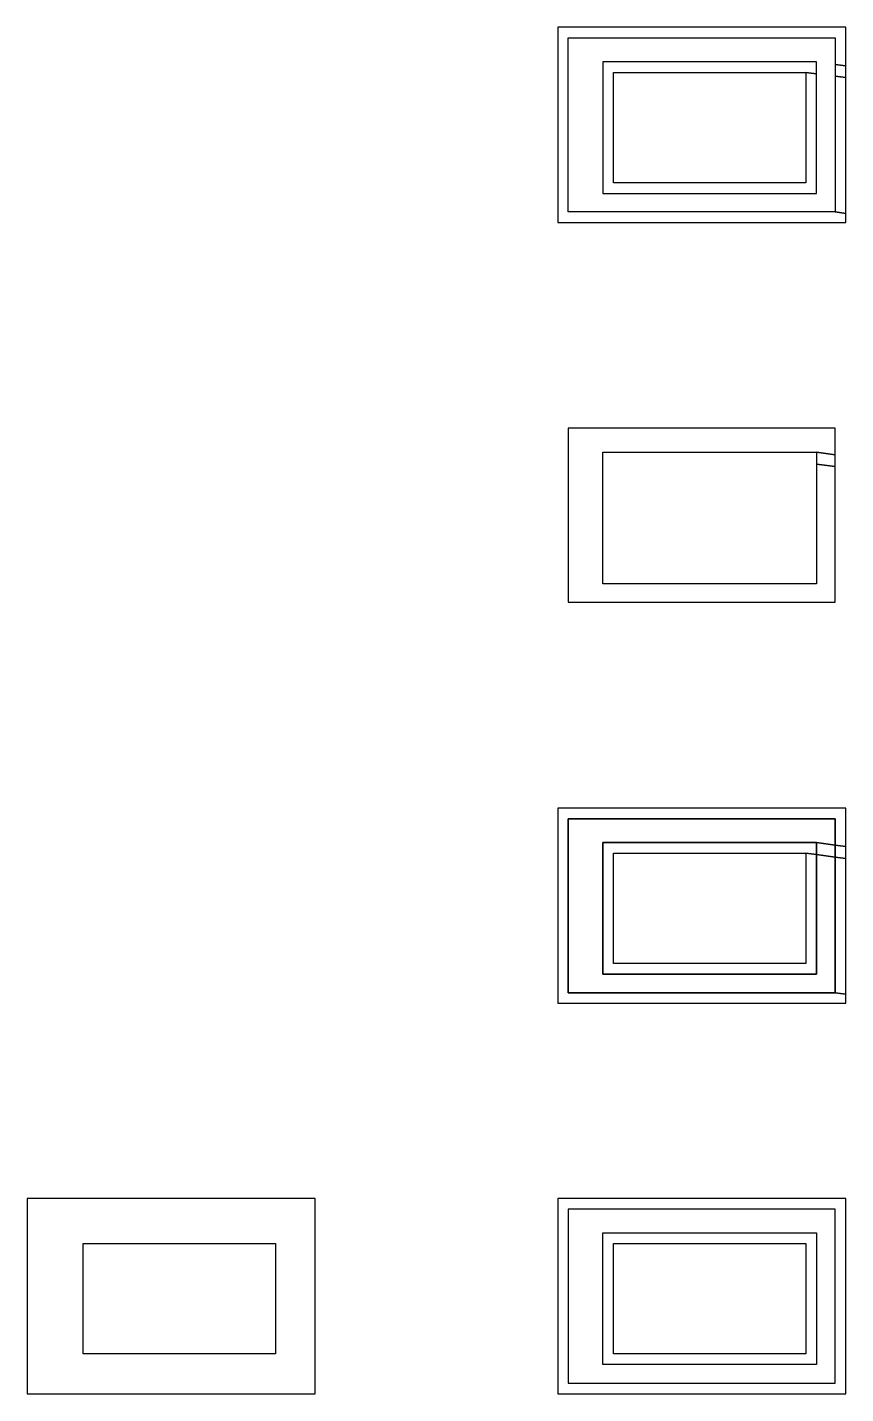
# Model space of a CAD drawing. Extents: x -591 to 1624, y -14 to 308.
# Drawn here: x 291.1 to 445.4, y -11.4 to 246.2 of the extents above; entities that cross this region are included whole.
import ezdxf

# ---------------------------------------------------------------- set-up
doc = ezdxf.new("R2010")
doc.units = 0
doc.layers.add('Default', color=7, linetype='Continuous')

msp = doc.modelspace()

# ---------------------------------------------------------------- linework, layer by layer
at = {"layer": 'Default'}
for p, q in [((445.4, 246.2), (391.1, 246.2)), ((391.1, 246.2), (391.1, 209.4)), ((445.4, 238.94), (445.4, 246.2)), ((393.1, 211.4), (393.1, 244.2)), ((393.1, 244.2), (443.4, 244.2)), ((443.4, 244.2), (443.4, 239.21)), ((439.9, 239.7), (399.6, 239.7)), ((399.6, 239.7), (399.6, 214.9)), ((439.9, 237.44), (439.9, 239.7)), ((401.6, 216.9), (401.6, 237.7)), ((401.6, 237.7), (437.9, 237.7)), ((439.9, 237.44), (437.9, 237.7)), ((437.9, 237.7), (437.9, 216.9)), ((437.9, 237.7), (439.9, 237.44)), ((439.9, 214.9), (439.9, 237.44)), ((443.4, 239.21), (445.4, 238.94)), ((445.4, 238.94), (443.4, 239.21)), ((443.4, 239.21), (443.4, 236.98)), ((445.4, 236.72), (445.4, 238.94)), ((445.4, 236.72), (443.4, 236.98)), ((443.4, 236.98), (443.4, 211.4)), ((443.4, 236.98), (445.4, 236.72)), ((445.4, 211.09), (445.4, 236.72)), ((437.9, 216.9), (401.6, 216.9)), ((399.6, 214.9), (439.9, 214.9)), ((443.4, 211.4), (393.1, 211.4)), ((445.4, 211.09), (443.4, 211.4)), ((443.4, 211.4), (445.4, 211.09)), ((391.1, 209.4), (445.4, 209.4)), ((445.4, 209.4), (445.4, 211.09)), ((443.4, 170.6), (393.1, 170.6)), ((393.1, 170.6), (393.1, 137.8)), ((443.4, 165.61), (443.4, 170.6)), ((399.6, 141.3), (399.6, 166.1)), ((399.6, 166.1), (439.9, 166.1)), ((443.4, 165.61), (439.9, 166.1)), ((439.9, 166.1), (439.9, 163.84)), ((439.9, 166.1), (443.4, 165.61)), ((443.4, 163.38), (443.4, 165.61)), ((439.9, 163.84), (443.4, 163.38)), ((443.4, 163.38), (439.9, 163.84)), ((439.9, 163.84), (439.9, 141.3)), ((443.4, 137.8), (443.4, 163.38)), ((439.9, 141.3), (399.6, 141.3)), ((393.1, 137.8), (443.4, 137.8)), ((445.4, 99), (391.1, 99)), ((391.1, 99), (391.1, 62.2)), ((445.4, 91.74), (445.4, 99)), ((393.1, 64.2), (393.1, 97)), ((393.1, 97), (443.4, 97)), ((443.4, 97), (393.1, 97)), ((393.1, 97), (393.1, 64.2)), ((443.4, 97), (443.4, 92.01)), ((443.4, 92.01), (443.4, 97)), ((399.6, 67.7), (399.6, 92.5)), ((399.6, 92.5), (439.9, 92.5)), ((439.9, 92.5), (399.6, 92.5)), ((399.6, 92.5), (399.6, 67.7)), ((401.6, 69.7), (401.6, 90.5)), ((401.6, 90.5), (437.9, 90.5)), ((439.9, 90.24), (437.9, 90.5)), ((437.9, 90.5), (437.9, 69.7)), ((437.9, 90.5), (439.9, 90.24)), ((443.4, 92.01), (439.9, 92.5)), ((439.9, 92.5), (439.9, 90.24)), ((439.9, 92.5), (443.4, 92.01)), ((439.9, 90.24), (439.9, 92.5)), ((439.9, 90.24), (443.4, 89.78)), ((443.4, 89.78), (439.9, 90.24)), ((439.9, 90.24), (439.9, 67.7)), ((439.9, 67.7), (439.9, 90.24)), ((443.4, 92.01), (445.4, 91.74)), ((445.4, 91.74), (443.4, 92.01)), ((443.4, 92.01), (443.4, 89.78)), ((443.4, 89.78), (443.4, 92.01)), ((445.4, 89.52), (445.4, 91.74)), ((445.4, 89.52), (443.4, 89.78)), ((443.4, 89.78), (443.4, 64.2)), ((443.4, 89.78), (445.4, 89.52)), ((443.4, 64.2), (443.4, 89.78)), ((445.4, 63.89), (445.4, 89.52)), ((437.9, 69.7), (401.6, 69.7)), ((439.9, 67.7), (399.6, 67.7)), ((399.6, 67.7), (439.9, 67.7)), ((391.1, 62.2), (445.4, 62.2)), ((443.4, 64.2), (393.1, 64.2)), ((393.1, 64.2), (443.4, 64.2)), ((445.4, 63.89), (443.4, 64.2)), ((443.4, 64.2), (445.4, 63.89)), ((445.4, 62.2), (445.4, 63.89)), ((291.1, 23.4), (291.1, -9.4)), ((343.4, 25.4), (293.1, 25.4)), ((345.4, -9.4), (345.4, 23.4)), ((391.1, 23.4), (391.1, -9.4)), ((443.4, 25.4), (393.1, 25.4)), ((445.4, -9.4), (445.4, 23.4)), ((301.6, -3.9), (301.6, 16.9)), ((301.6, 16.9), (337.9, 16.9)), ((337.9, 16.9), (337.9, -3.9)), ((401.6, -3.9), (401.6, 16.9)), ((401.6, 16.9), (437.9, 16.9)), ((437.9, 16.9), (437.9, -3.9)), ((337.9, -3.9), (301.6, -3.9)), ((437.9, -3.9), (401.6, -3.9)), ((293.1, -11.4), (343.4, -11.4)), ((393.1, -11.4), (443.4, -11.4))]:
    msp.add_line(p, q, dxfattribs=at)
for points in [[(293.1, 25.4), (291.1, 25.4), (291.1, 23.4)], [(345.4, 23.4), (345.4, 25.4), (343.4, 25.4)], [(393.1, 25.4), (391.1, 25.4), (391.1, 23.4)], [(445.4, 23.4), (445.4, 25.4), (443.4, 25.4)], [(291.1, -9.4), (291.1, -11.4), (293.1, -11.4)], [(343.4, -11.4), (345.4, -11.4), (345.4, -9.4)], [(391.1, -9.4), (391.1, -11.4), (393.1, -11.4)], [(443.4, -11.4), (445.4, -11.4), (445.4, -9.4)]]:
    msp.add_lwpolyline(points, dxfattribs=at)
for points in [[(393.1, -9.4), (443.4, -9.4), (443.4, 23.4), (393.1, 23.4)], [(399.6, -5.9), (399.6, 18.9), (439.9, 18.9), (439.9, -5.9)]]:
    msp.add_lwpolyline(points, close=True, dxfattribs=at)

doc.saveas('drawing.dxf')
